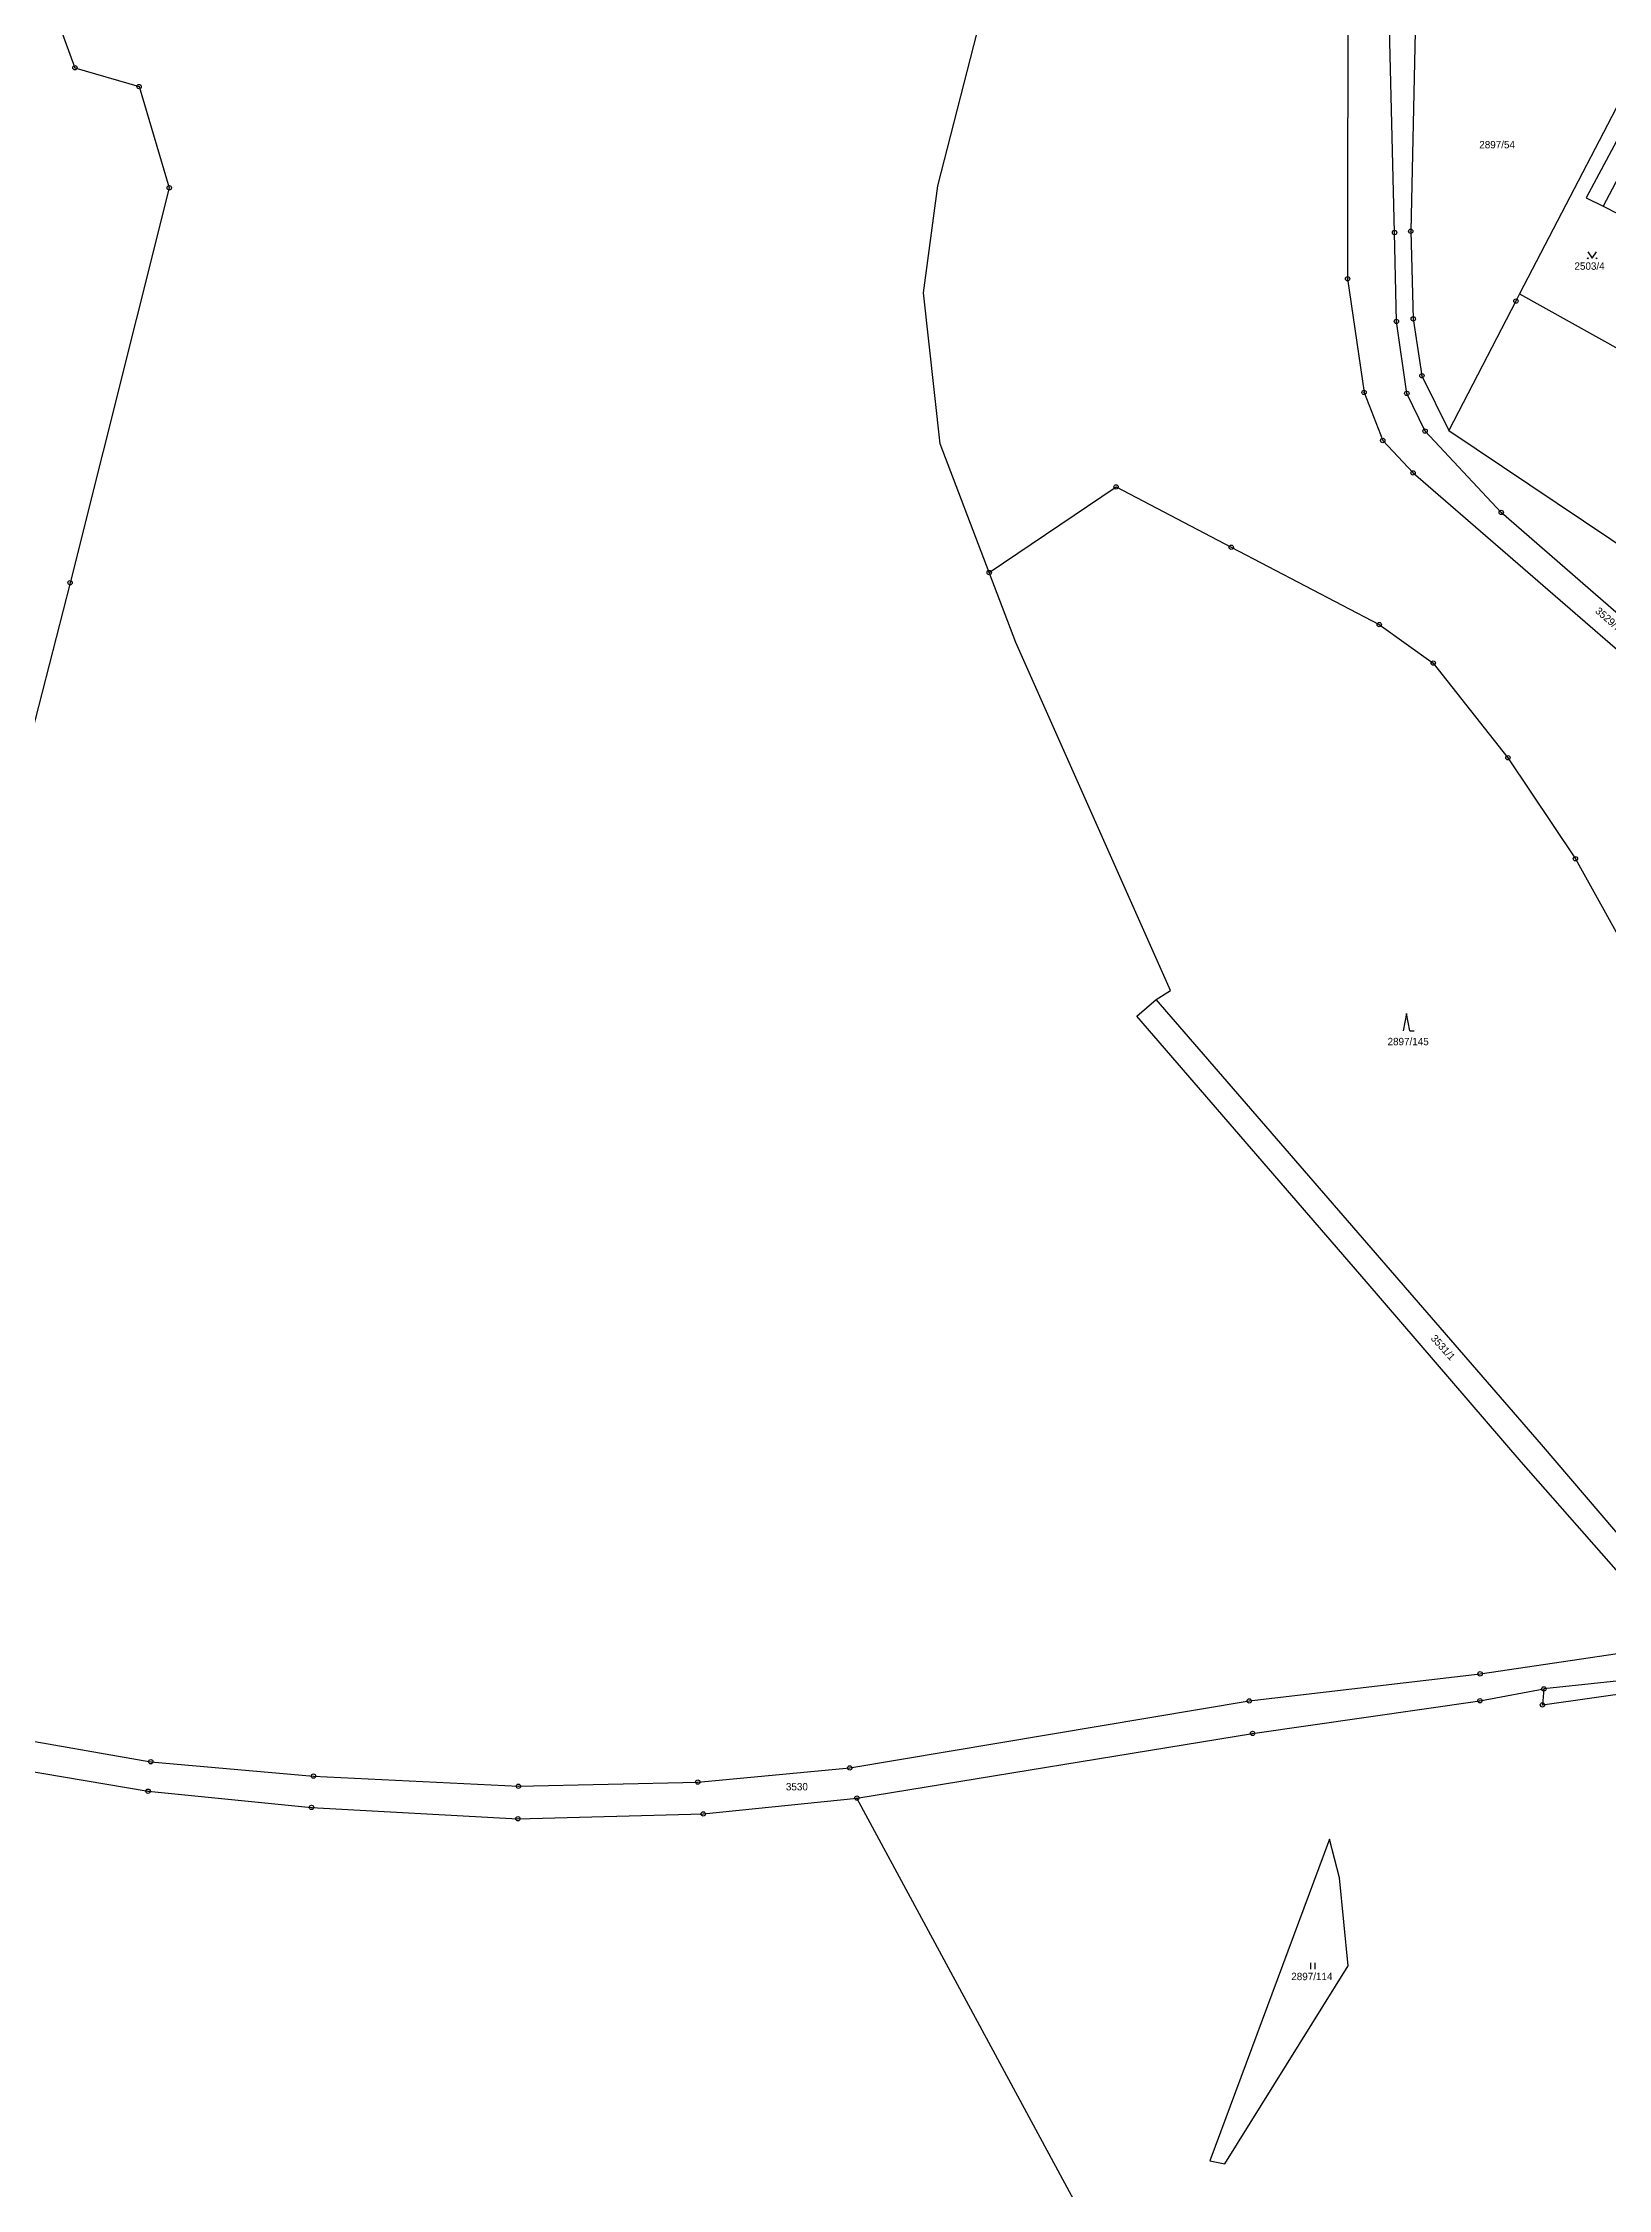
# Model space of a CAD drawing. Extents: x -784124 to -780570, y -980818 to -976926.
# Drawn here: x -783108.4 to -782747.8, y -979999.3 to -979504.8 of the extents above; entities that cross this region are included whole.
import ezdxf
from ezdxf.enums import TextEntityAlignment as Align

# ---------------------------------------------------------------- set-up
doc = ezdxf.new("R2010")
doc.units = 0
doc.header["$LTSCALE"] = 3.138375
doc.header["$MEASUREMENT"] = 0
for name, color, linetype in [('105', 1, 'CONTINUOUS'), ('18', 1, 'CONTINUOUS'), ('21800', 1, 'CONTINUOUS'), ('21900', 1, 'CONTINUOUS'), ('306', 1, 'CONTINUOUS'), ('308', 1, 'CONTINUOUS'), ('314', 1, 'CONTINUOUS')]:
    doc.layers.add(name, color=color, linetype=linetype)

# ---------------------------------------------------------------- blocks, each defined once
blk = doc.blocks.new('3_14$2')
at = {"layer": '314', "color": 255, "linetype": 'Continuous'}
blk.add_lwpolyline([(-1, 1.5), (0, 0), (1, 1.5)], dxfattribs=at)
for centre in [(-1, 0), (1, 0)]:
    blk.add_circle(centre, 0.1, dxfattribs=at)
blk = doc.blocks.new('3_08$6')
at = {"layer": '308', "color": 255, "linetype": 'Continuous'}
for p, q in [((0, 4), (-0.75, 0)), ((0.75, 0), (0, 4)), ((0.75, 0), (1.75, 0))]:
    blk.add_line(p, q, dxfattribs=at)
blk = doc.blocks.new('3_06$4')
at = {"layer": '306', "color": 255, "linetype": 'Continuous'}
for p, q in [((-0.51, 0), (-0.51, 1.5)), ((0.49, 0), (0.49, 1.5))]:
    blk.add_line(p, q, dxfattribs=at)
blk = doc.blocks.new('1_05$19')
at = {"layer": '105', "color": 3, "linetype": 'Continuous'}
for radius in [0.5, 0.0303]:
    blk.add_circle((0, 0), radius, dxfattribs=at)

msp = doc.modelspace()

# ---------------------------------------------------------------- linework, layer by layer
at = {"layer": '21800', "color": 255, "linetype": 'Continuous'}
for p, q in [((-782739.09, -979523.81), (-782748.92, -979542.42)), ((-782740.83, -979881.75), (-782762.62, -979884.07))]:
    msp.add_line(p, q, dxfattribs=at)
at = {"layer": '21900', "color": 3, "linetype": 'Continuous'}
for p, q in [((-782736.47, -979501.56), (-782768.19, -979562.66)), ((-782768.19, -979562.66), (-782744.61, -979575.75)), ((-782790.71, -979581.49), (-782784.51, -979594.09))]:
    msp.add_line(p, q, dxfattribs=at)
for points in [[(-783188.36, -979161.06), (-783180.3, -979215.74), (-783176.87, -979228.54), (-783161.4, -979279.17), (-783152.95, -979313.97), (-783128.02, -979401.98), (-783128.63, -979435.3), (-783101.04, -979510.52), (-783086.24, -979514.87), (-783079.3, -979538.2), (-783102.15, -979629.2), (-783119.98, -979698.52), (-783123.69, -979712.95), (-783117.7, -979894.89)], [(-782890.4, -979626.84), (-782901.72, -979597.2), (-782905.54, -979562.36), (-782902.2, -979537.74), (-782889.38, -979487.65), (-782887.3, -979466.14)], [(-782693.5, -979686.61), (-782709.01, -979668.15), (-782772.44, -979612.99), (-782789.96, -979594.26), (-782794.18, -979585.57), (-782796.57, -979568.97), (-782797.02, -979548.5), (-782798.55, -979485.65), (-782798.53, -979476.81), (-782797.77, -979466.1)], [(-782807.78, -979484.85), (-782807.83, -979559.15), (-782804.04, -979585.34), (-782799.72, -979596.42), (-782792.75, -979603.88), (-782713.5, -979672.5), (-782682.7, -979707.33), (-782671.51, -979731.55), (-782667.19, -979761), (-782667.19, -979764.72), (-782666.51, -979772.81), (-782654.06, -979840.46), (-782648.19, -979866.43), (-782635.44, -979908.05), (-782630.02, -979917.43), (-782619.98, -979925.48), (-782614.48, -979928.1), (-782613.54, -979928.39)], [(-782751.03, -979494.37), (-782792.04, -979491.53), (-782793.28, -979548.22), (-782792.7, -979568.39), (-782790.71, -979581.49)], [(-782725.43, -979530.85), (-782739.09, -979523.81), (-782742.41, -979520.97), (-782752.88, -979540.49), (-782748.92, -979542.42), (-782735.26, -979549.41)], [(-782768.19, -979562.66), (-782769.04, -979564.3), (-782784.51, -979594.09)], [(-782784.51, -979594.09), (-782734.81, -979627.48), (-782689.66, -979683.52)], [(-782890.4, -979626.84), (-782861.18, -979607.11), (-782834.63, -979621.02), (-782800.53, -979638.84), (-782788.08, -979647.71), (-782770.89, -979669.51), (-782755.33, -979692.8), (-782741.06, -979718.56), (-782732.18, -979741.81), (-782719.82, -979777.04), (-782710.7, -979797.47), (-782706.59, -979821.23), (-782705.14, -979848.92), (-782704.68, -979874.9), (-782707.91, -979894.61)], [(-782851.93, -979725.24), (-782848.6, -979723.15), (-782884.25, -979642.93), (-782890.4, -979626.84)], [(-782729.13, -979875.75), (-782767.81, -979831.77), (-782803.54, -979790.2), (-782856.42, -979729.04), (-782851.93, -979725.24)], [(-782707.91, -979894.61), (-782722.11, -979875.79), (-782763.13, -979827.77), (-782798.97, -979786.47), (-782851.93, -979725.24)], [(-783117.7, -979894.89), (-783083.55, -979900.84), (-783046.07, -979904.15), (-782998.85, -979906.51), (-782957.53, -979905.55), (-782922.54, -979902.29), (-782830.49, -979886.85), (-782777.29, -979880.6), (-782741.48, -979875.27), (-782729.13, -979875.75)], [(-782920.88, -979909.21), (-782829.7, -979894.32), (-782777.33, -979886.81), (-782762.62, -979884.07), (-782762.96, -979887.76), (-782740.7, -979884.57), (-782732.06, -979885.79), (-782721.68, -979891.43)], [(-783118.21, -979901.9), (-783084.19, -979907.64), (-783046.53, -979911.39), (-782998.96, -979913.99), (-782956.26, -979912.87), (-782920.88, -979909.21)], [(-782235.98, -980411.55), (-782408.96, -980361.49), (-782581.78, -980311.47), (-782726.27, -980269.65), (-782797.54, -980137.66), (-782868.81, -980005.65), (-782920.88, -979909.21)], [(-782839.56, -979992.84), (-782836.08, -979993.49), (-782807.71, -979947.9), (-782809.67, -979927.58), (-782811.96, -979918.69), (-782839.56, -979992.84)]]:
    msp.add_lwpolyline(points, dxfattribs=at)

# ---------------------------------------------------------------- block references
at = {"layer": '105', "color": 0, "linetype": 'ByBlock'}
for p in [(-783101.04, -979510.52), (-783086.24, -979514.87), (-783079.3, -979538.2), (-782797.02, -979548.5), (-782793.28, -979548.22), (-782807.83, -979559.15), (-782769.04, -979564.3), (-782796.57, -979568.97), (-782792.7, -979568.39), (-782804.04, -979585.34), (-782794.18, -979585.57), (-782790.71, -979581.49), (-782789.96, -979594.26), (-782799.72, -979596.42), (-782792.75, -979603.88), (-782861.18, -979607.11), (-782772.44, -979612.99), (-782834.63, -979621.02), (-783102.15, -979629.2), (-782890.4, -979626.84), (-782800.53, -979638.84), (-782788.08, -979647.71), (-782770.89, -979669.51), (-782755.33, -979692.8), (-782777.29, -979880.6), (-782830.49, -979886.85), (-782777.33, -979886.81), (-782762.62, -979884.07), (-782762.96, -979887.76), (-782829.7, -979894.32), (-783083.55, -979900.84), (-782922.54, -979902.29), (-783046.07, -979904.15), (-782998.85, -979906.51), (-782957.53, -979905.55), (-783084.19, -979907.64), (-783046.53, -979911.39), (-782920.88, -979909.21), (-782998.96, -979913.99), (-782956.26, -979912.87)]:
    msp.add_blockref('1_05$19', p, dxfattribs=at)
at = {"layer": '306', "color": 0, "linetype": 'ByBlock'}
msp.add_blockref('3_06$4', (-782815.82, -979948.66), dxfattribs=at)
at = {"layer": '308', "color": 0, "linetype": 'ByBlock'}
msp.add_blockref('3_08$6', (-782794.24, -979732.48), dxfattribs=at)
at = {"layer": '314', "color": 0, "linetype": 'ByBlock'}
msp.add_blockref('3_14$2', (-782751.45, -979554.44), dxfattribs=at)

# ---------------------------------------------------------------- texts
at = {"layer": '18', "color": 255, "linetype": 'Continuous'}
for s, p in [('2897/54', (-782777.49, -979529.61)), ('2503/4', (-782755.56, -979557.59)), ('3530', (-782937.23, -979907.97)), ('2897/114', (-782820.8, -979951.69))]:
    msp.add_text(s, height=1.7, dxfattribs=at).set_placement(p, align=Align.BOTTOM_LEFT)
for s, rotation, p in [('3529/7', 319, (-782751.26, -979636.32)), ('3531/1', 312, (-782789.17, -979803.73))]:
    msp.add_text(s, height=1.7, rotation=rotation, dxfattribs=at).set_placement(p, align=Align.BOTTOM_LEFT)
msp.add_text('2897/145', height=1.7, dxfattribs=at).set_placement((-782793.88, -979736.27), align=Align.BOTTOM_CENTER)

doc.saveas('drawing.dxf')
